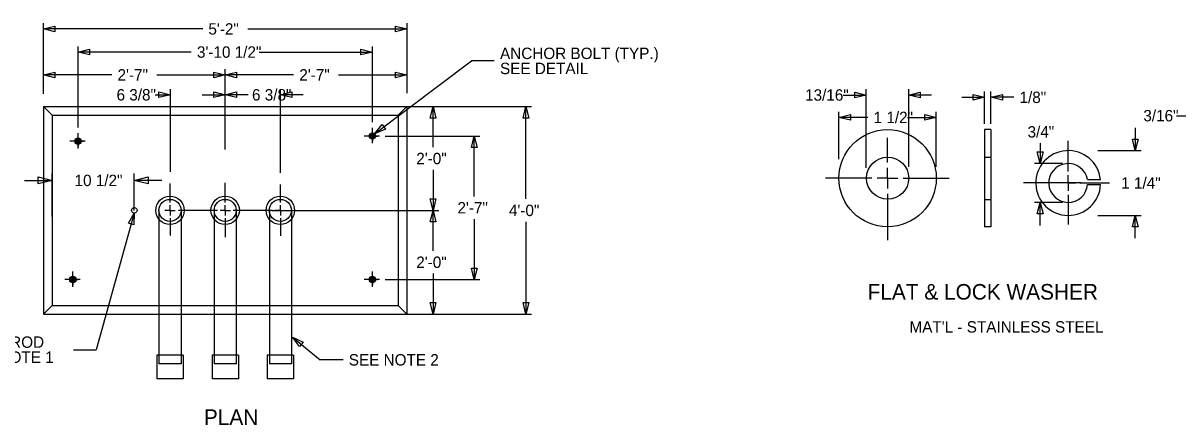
# Model space of a CAD drawing. Extents: x 507907 to 706396, y 496048 to 704964.
# Drawn here: x 705524.4 to 705858, y 704231 to 704347.2 of the extents above; entities that cross this region are included whole.
import ezdxf

# ---------------------------------------------------------------- set-up
doc = ezdxf.new("R2010")
doc.units = 0
doc.layers.add('1', color=7, linetype='Continuous')

msp = doc.modelspace()

# ---------------------------------------------------------------- linework, layer by layer
at = {"layer": '1'}
for p, q in [((705530.27, 704331.52), (705530.27, 704347.19)), ((705635.3, 704331.52), (705635.3, 704347.19)), ((705530.27, 704345.54), (705533.57, 704346.37)), ((705576.27, 704345.54), (705530.27, 704345.54)), ((705533.57, 704344.72), (705530.27, 704345.54)), ((705533.57, 704346.37), (705533.57, 704344.72)), ((705589.29, 704345.54), (705635.3, 704345.54)), ((705632, 704346.37), (705635.3, 704345.54)), ((705632, 704344.72), (705632, 704346.37)), ((705635.3, 704345.54), (705632, 704344.72)), ((705540.26, 704317.06), (705540.26, 704340.51)), ((705625.28, 704318.56), (705625.28, 704340.51)), ((705540.26, 704338.86), (705543.56, 704339.68)), ((705572.96, 704338.86), (705540.26, 704338.86)), ((705543.56, 704338.03), (705540.26, 704338.86)), ((705543.56, 704339.68), (705543.56, 704338.03)), ((705592.57, 704338.86), (705625.28, 704338.86)), ((705621.98, 704339.68), (705625.28, 704338.86)), ((705621.98, 704338.03), (705621.98, 704339.68)), ((705625.28, 704338.86), (705621.98, 704338.03)), ((705530.27, 704326.79), (705530.27, 704333.91)), ((705582.76, 704311.08), (705582.76, 704333.91)), ((705582.76, 704326.76), (705582.76, 704333.91)), ((705625.94, 704315.23), (705653.91, 704336.33)), ((705635.3, 704326.99), (705635.3, 704333.91)), ((705660.51, 704336.33), (705653.91, 704336.33)), ((705530.27, 704332.26), (705533.57, 704333.08)), ((705550.02, 704332.26), (705530.27, 704332.26)), ((705533.57, 704331.43), (705530.27, 704332.26)), ((705533.57, 704333.08), (705533.57, 704331.43)), ((705563.01, 704332.26), (705582.76, 704332.26)), ((705579.46, 704333.08), (705582.76, 704332.26)), ((705579.46, 704331.43), (705579.46, 704333.08)), ((705582.76, 704332.26), (705579.46, 704331.43)), ((705582.76, 704332.26), (705586.06, 704333.08)), ((705602.53, 704332.26), (705582.76, 704332.26)), ((705586.06, 704331.43), (705582.76, 704332.26)), ((705586.06, 704333.08), (705586.06, 704331.43)), ((705615.53, 704332.26), (705635.3, 704332.26)), ((705632, 704333.08), (705635.3, 704332.26)), ((705632, 704331.43), (705632, 704333.08)), ((705635.3, 704332.26), (705632, 704331.43)), ((705563.62, 704327.32), (705566.92, 704326.49)), ((705563.62, 704325.67), (705563.62, 704327.32)), ((705566.92, 704304.25), (705566.92, 704328.14)), ((705579.45, 704327.32), (705582.75, 704326.49)), ((705579.45, 704325.67), (705579.45, 704327.32)), ((705582.75, 704310.69), (705582.75, 704328.14)), ((705582.76, 704320.57), (705582.76, 704328.14)), ((705582.76, 704326.49), (705586.06, 704327.32)), ((705586.06, 704327.32), (705586.06, 704325.67)), ((705598.7, 704303.92), (705598.7, 704328.14)), ((705598.7, 704326.49), (705602, 704327.32)), ((705602, 704327.32), (705602, 704325.67)), ((705764.61, 704327.26), (705767.91, 704326.43)), ((705764.61, 704325.61), (705764.61, 704327.26)), ((705767.91, 704305.39), (705767.91, 704328.08)), ((705780.21, 704305.67), (705780.21, 704328.08)), ((705780.21, 704326.43), (705783.51, 704327.26)), ((705783.51, 704327.26), (705783.51, 704325.61)), ((705798.82, 704326.58), (705802.12, 704325.76)), ((705798.82, 704324.93), (705798.82, 704326.58)), ((705802.12, 704318.06), (705802.12, 704327.41)), ((705803.98, 704318.06), (705803.98, 704327.41)), ((705803.98, 704325.76), (705807.28, 704326.58)), ((705807.28, 704326.58), (705807.28, 704324.93)), ((705562.53, 704326.49), (705566.92, 704326.49)), ((705566.92, 704326.49), (705563.62, 704325.67)), ((705576.15, 704326.49), (705582.75, 704326.49)), ((705582.75, 704326.49), (705579.45, 704325.67)), ((705589.36, 704326.49), (705582.76, 704326.49)), ((705586.06, 704325.67), (705582.76, 704326.49)), ((705605.3, 704326.49), (705598.7, 704326.49)), ((705602, 704325.67), (705598.7, 704326.49)), ((705761.31, 704326.43), (705767.91, 704326.43)), ((705767.91, 704326.43), (705764.61, 704325.61)), ((705786.81, 704326.43), (705780.21, 704326.43)), ((705783.51, 704325.61), (705780.21, 704326.43)), ((705795.52, 704325.76), (705802.12, 704325.76)), ((705802.12, 704325.76), (705798.82, 704324.93)), ((705810.58, 704325.76), (705803.98, 704325.76)), ((705807.28, 704324.93), (705803.98, 704325.76)), ((705530.27, 704323.06), (705635.27, 704323.06)), ((705530.27, 704323.06), (705530.27, 704263.06)), ((705532.76, 704320.57), (705530.27, 704323.06)), ((705532.76, 704320.57), (705632.78, 704320.57)), ((705532.76, 704320.57), (705532.76, 704265.55)), ((705592.76, 704323.06), (705619.19, 704323.06)), ((705602.68, 704323.07), (705644.48, 704323.07)), ((705632.78, 704320.57), (705635.27, 704323.06)), ((705632.78, 704320.57), (705632.78, 704265.55)), ((705635.27, 704323.06), (705635.27, 704263.06)), ((705640.63, 704323.06), (705671.28, 704323.06)), ((705642.01, 704319.77), (705642.83, 704323.07)), ((705642.83, 704311.36), (705642.83, 704323.07)), ((705642.83, 704323.07), (705643.66, 704319.77)), ((705668.8, 704319.76), (705669.63, 704323.06)), ((705669.63, 704296.36), (705669.63, 704323.06)), ((705669.63, 704323.06), (705670.45, 704319.76)), ((705760.07, 704307.83), (705760.07, 704321.6)), ((705760.07, 704319.95), (705763.37, 704320.77)), ((705768.43, 704319.95), (705760.07, 704319.95)), ((705763.37, 704319.12), (705760.07, 704319.95)), ((705763.37, 704320.77), (705763.37, 704319.12)), ((705779.83, 704319.95), (705788.18, 704319.95)), ((705784.88, 704320.77), (705788.18, 704319.95)), ((705784.88, 704319.12), (705784.88, 704320.77)), ((705788.18, 704319.95), (705784.88, 704319.12)), ((705788.18, 704305.67), (705788.18, 704321.6)), ((705857.56, 704320.45), (705864.16, 704320.45)), ((705625.28, 704312.5), (705625.28, 704316.91)), ((705625.94, 704315.23), (705628.07, 704317.88)), ((705629.07, 704316.56), (705625.94, 704315.23)), ((705628.07, 704317.88), (705629.07, 704316.56)), ((705643.66, 704319.77), (705642.01, 704319.77)), ((705670.45, 704319.76), (705668.8, 704319.76)), ((705845.67, 704316.94), (705845.67, 704310.34)), ((705540.26, 704311), (705540.26, 704315.41)), ((705540.26, 704313.07), (705540.26, 704314.57)), ((705627.35, 704314.57), (705622.94, 704314.57)), ((705625.28, 704314.57), (705625.28, 704316.07)), ((705625.28, 704314.57), (705626.78, 704314.57)), ((705625.28, 704314.57), (705625.28, 704313.07)), ((705629, 704314.57), (705656.36, 704314.57)), ((705653.88, 704311.27), (705654.71, 704314.57)), ((705654.71, 704297.11), (705654.71, 704314.57)), ((705654.71, 704314.57), (705655.53, 704311.27)), ((705774.1, 704306.87), (705774.1, 704314.05)), ((705802.12, 704316.41), (705802.12, 704288.3)), ((705803.98, 704316.41), (705802.12, 704316.41)), ((705803.98, 704316.41), (705803.98, 704288.3)), ((705826.3, 704304.35), (705826.3, 704313.17)), ((705845.67, 704310.34), (705844.84, 704313.64)), ((705844.84, 704313.64), (705846.49, 704313.64)), ((705846.49, 704313.64), (705845.67, 704310.34)), ((705542.33, 704313.07), (705537.92, 704313.07)), ((705540.26, 704313.07), (705538.76, 704313.07)), ((705540.26, 704313.07), (705541.76, 704313.07)), ((705540.26, 704313.07), (705540.26, 704311.57)), ((705655.53, 704311.27), (705653.88, 704311.27)), ((705818.19, 704306.65), (705817.37, 704309.95)), ((705817.37, 704309.95), (705819.02, 704309.95)), ((705818.19, 704312.47), (705818.19, 704306.65)), ((705819.02, 704309.95), (705818.19, 704306.65)), ((705834.89, 704310.34), (705847.32, 704310.34)), ((705803.98, 704308.31), (705802.12, 704308.31)), ((705824.66, 704306.65), (705816.54, 704306.65)), ((705532.76, 704291.33), (705532.76, 704303.73)), ((705556.51, 704292.98), (705556.51, 704303.73)), ((705642.83, 704304.76), (705642.83, 704293.06)), ((705774.1, 704302.37), (705774.1, 704305.37)), ((705826.3, 704300.99), (705826.3, 704303.21)), ((705524.78, 704301.73), (705532.76, 704301.73)), ((705528.77, 704302.73), (705532.76, 704301.73)), ((705528.77, 704300.73), (705528.77, 704302.73)), ((705532.76, 704301.73), (705528.77, 704300.73)), ((705556.51, 704301.73), (705560.5, 704302.73)), ((705564.49, 704301.73), (705556.51, 704301.73)), ((705560.5, 704300.73), (705556.51, 704301.73)), ((705560.5, 704302.73), (705560.5, 704300.73)), ((705566.84, 704295.31), (705566.84, 704300.83)), ((705582.77, 704295.31), (705582.77, 704301.07)), ((705598.7, 704295.31), (705598.7, 704300.5)), ((705769.6, 704302.37), (705756.22, 704302.37)), ((705774.1, 704302.37), (705771.1, 704302.37)), ((705774.1, 704302.55), (705774.1, 704302.55)), ((705774.1, 704302.37), (705774.1, 704299.37)), ((705774.1, 704302.37), (705777.1, 704302.37)), ((705774.1, 704302.19), (705774.1, 704302.19)), ((705778.6, 704302.37), (705791.86, 704302.37)), ((705830.02, 704300.99), (705813.34, 704300.99)), ((705826.3, 704300.99), (705824.02, 704300.99)), ((705826.3, 704300.99), (705828.52, 704300.99)), ((705826.3, 704300.99), (705826.3, 704298.71)), ((705829.66, 704300.99), (705838.24, 704300.99)), ((705831.82, 704301.95), (705835.6, 704301.95)), ((705831.88, 704300.51), (705835.66, 704300.51)), ((705774.1, 704297.87), (705774.1, 704284.4)), ((705826.3, 704297.6), (705826.3, 704288.99)), ((705566.84, 704293.06), (705566.84, 704294.56)), ((705582.77, 704293.06), (705582.77, 704294.56)), ((705598.7, 704293.06), (705598.7, 704294.56)), ((705642.83, 704293.06), (705642.01, 704296.36)), ((705642.01, 704296.36), (705643.66, 704296.36)), ((705643.66, 704296.36), (705642.83, 704293.06)), ((705803.98, 704296.13), (705802.12, 704296.13)), ((705824.66, 704295.32), (705816.54, 704295.32)), ((705817.37, 704292.02), (705818.19, 704295.32)), ((705818.19, 704288.72), (705818.19, 704295.32)), ((705818.19, 704295.32), (705819.02, 704292.02)), ((705556.51, 704292.28), (705545.5, 704252.74)), ((705554.83, 704289.32), (705556.51, 704292.28)), ((705556.51, 704292.28), (705556.42, 704288.88)), ((705563.63, 704293.05), (705563.63, 704263.05)), ((705566.84, 704293.06), (705565.34, 704293.06)), ((705566.84, 704293.06), (705568.34, 704293.06)), ((705566.84, 704293.06), (705566.84, 704291.56)), ((705566.84, 704290.81), (705566.84, 704285.77)), ((705580.52, 704293.06), (705569.27, 704293.06)), ((705570.02, 704293.06), (705570.02, 704263.06)), ((705579.59, 704293.06), (705579.59, 704263.06)), ((705582.77, 704293.06), (705581.27, 704293.06)), ((705582.77, 704293.06), (705584.27, 704293.06)), ((705582.77, 704293.06), (705582.77, 704291.56)), ((705582.77, 704290.81), (705582.77, 704285.29)), ((705596.45, 704293.06), (705585.11, 704293.06)), ((705585.95, 704293.06), (705585.95, 704263.06)), ((705595.52, 704293.06), (705595.52, 704263.06)), ((705596.35, 704293.06), (705644.48, 704293.06)), ((705598.7, 704293.06), (705597.2, 704293.06)), ((705598.7, 704293.06), (705600.2, 704293.06)), ((705598.7, 704293.06), (705598.7, 704291.56)), ((705598.7, 704290.81), (705598.7, 704285.65)), ((705601.88, 704293.06), (705601.88, 704263.06)), ((705610.43, 704293.06), (705644.48, 704293.06)), ((705642.01, 704289.76), (705642.83, 704293.06)), ((705642.83, 704281.36), (705642.83, 704293.06)), ((705642.83, 704293.06), (705643.66, 704289.76)), ((705654.71, 704290.51), (705654.71, 704273.05)), ((705819.02, 704292.02), (705817.37, 704292.02)), ((705834.86, 704291.62), (705847.32, 704291.62)), ((705844.84, 704288.32), (705845.67, 704291.62)), ((705845.67, 704285.02), (705845.67, 704291.62)), ((705845.67, 704291.62), (705846.49, 704288.32)), ((705556.42, 704288.88), (705554.83, 704289.32)), ((705643.66, 704289.76), (705642.01, 704289.76)), ((705669.63, 704289.76), (705669.63, 704263.06)), ((705803.98, 704288.3), (705802.12, 704288.3)), ((705846.49, 704288.32), (705844.84, 704288.32)), ((705538.76, 704270.98), (705538.76, 704275.39)), ((705538.76, 704273.05), (705538.76, 704274.55)), ((705625.28, 704270.98), (705625.28, 704275.39)), ((705625.28, 704273.05), (705625.28, 704274.55)), ((705642.83, 704274.76), (705642.83, 704263.06)), ((705654.71, 704273.05), (705653.88, 704276.35)), ((705653.88, 704276.35), (705655.53, 704276.35)), ((705655.53, 704276.35), (705654.71, 704273.05)), ((705540.83, 704273.05), (705536.42, 704273.05)), ((705538.76, 704273.05), (705537.26, 704273.05)), ((705538.76, 704273.05), (705540.26, 704273.05)), ((705538.76, 704273.05), (705538.76, 704271.55)), ((705627.35, 704273.05), (705622.94, 704273.05)), ((705625.28, 704273.05), (705623.78, 704273.05)), ((705625.28, 704273.05), (705626.78, 704273.05)), ((705625.28, 704273.05), (705625.28, 704271.55)), ((705629, 704273.05), (705656.36, 704273.05)), ((705530.27, 704263.06), (705532.76, 704265.55)), ((705532.76, 704265.55), (705632.78, 704265.55)), ((705632.78, 704265.55), (705635.27, 704263.06)), ((705642.83, 704263.06), (705642.01, 704266.36)), ((705642.01, 704266.36), (705643.66, 704266.36)), ((705643.66, 704266.36), (705642.83, 704263.06)), ((705669.63, 704263.06), (705668.8, 704266.36)), ((705668.8, 704266.36), (705670.45, 704266.36)), ((705670.45, 704266.36), (705669.63, 704263.06)), ((705530.27, 704263.06), (705635.27, 704263.06)), ((705563.63, 704263.06), (705563.63, 704251.18)), ((705570.02, 704263.06), (705570.02, 704251.18)), ((705579.59, 704263.06), (705579.59, 704251.18)), ((705585.95, 704263.06), (705585.95, 704251.18)), ((705592.76, 704263.06), (705619.19, 704263.06)), ((705595.52, 704263.06), (705595.52, 704251.18)), ((705601.88, 704263.06), (705601.88, 704251.18)), ((705610.43, 704263.06), (705644.48, 704263.06)), ((705640.63, 704263.06), (705671.28, 704263.06)), ((705602.17, 704256.38), (705610.22, 704249.79)), ((705604.2, 704253.65), (705602.17, 704256.38)), ((705602.17, 704256.38), (705605.25, 704254.93)), ((705605.25, 704254.93), (705604.2, 704253.65)), ((705538.9, 704252.74), (705545.5, 704252.74)), ((705563.03, 704251.18), (705563.03, 704244.31)), ((705570.65, 704251.18), (705563.03, 704251.18)), ((705563.63, 704251.18), (705563.63, 704248.69)), ((705570.02, 704251.18), (705570.02, 704248.69)), ((705570.65, 704251.18), (705570.65, 704244.31)), ((705578.96, 704251.18), (705578.96, 704244.31)), ((705586.58, 704251.18), (705578.96, 704251.18)), ((705579.59, 704251.18), (705579.59, 704248.69)), ((705585.95, 704251.18), (705585.95, 704248.69)), ((705586.58, 704251.18), (705586.58, 704244.31)), ((705594.89, 704251.18), (705594.89, 704244.31)), ((705602.51, 704251.18), (705594.89, 704251.18)), ((705595.52, 704251.18), (705595.52, 704248.69)), ((705601.88, 704251.18), (705601.88, 704248.69)), ((705602.51, 704251.18), (705602.51, 704244.31)), ((705616.82, 704249.79), (705610.22, 704249.79)), ((705570.02, 704248.69), (705563.63, 704248.69)), ((705585.95, 704248.69), (705579.59, 704248.69)), ((705601.88, 704248.69), (705595.52, 704248.69)), ((705570.65, 704244.31), (705563.03, 704244.31)), ((705586.58, 704244.31), (705578.96, 704244.31)), ((705602.51, 704244.31), (705594.89, 704244.31))]:
    msp.add_line(p, q, dxfattribs=at)
for centre, radius in [((705540.25, 704313.07), 0.937), ((705540.25, 704313.07), 0.844), ((705540.25, 704313.07), 0.759), ((705540.25, 704313.07), 0.683), ((705540.25, 704313.07), 0.615), ((705540.25, 704313.07), 0.554), ((705540.25, 704313.07), 0.498), ((705540.25, 704313.07), 0.448), ((705540.25, 704313.07), 0.404), ((705540.25, 704313.07), 0.363), ((705540.25, 704313.07), 0.327), ((705540.25, 704313.07), 0.294), ((705540.25, 704313.07), 0.265), ((705540.25, 704313.07), 0.238), ((705540.25, 704313.07), 0.214), ((705625.27, 704314.57), 0.937), ((705625.27, 704314.57), 0.844), ((705625.27, 704314.57), 0.759), ((705625.27, 704314.57), 0.683), ((705625.27, 704314.57), 0.615), ((705625.27, 704314.57), 0.554), ((705625.27, 704314.57), 0.498), ((705625.27, 704314.57), 0.448), ((705625.27, 704314.57), 0.404), ((705625.27, 704314.57), 0.363), ((705625.27, 704314.57), 0.327), ((705625.27, 704314.57), 0.294), ((705625.27, 704314.57), 0.265), ((705625.27, 704314.57), 0.238), ((705625.27, 704314.57), 0.214), ((705774.12, 704302.37), 14.06), ((705774.12, 704302.37), 6.09), ((705566.83, 704293.06), 4.12), ((705582.76, 704293.06), 4.12), ((705598.7, 704293.06), 4.12), ((705556.51, 704293.06), 0.781), ((705566.83, 704293.06), 3.19), ((705582.76, 704293.06), 3.19), ((705598.7, 704293.06), 3.19), ((705538.75, 704273.05), 0.937), ((705538.75, 704273.05), 0.844), ((705538.75, 704273.05), 0.759), ((705538.75, 704273.05), 0.683), ((705538.75, 704273.05), 0.615), ((705538.75, 704273.05), 0.554), ((705538.75, 704273.05), 0.498), ((705538.75, 704273.05), 0.448), ((705538.75, 704273.05), 0.404), ((705538.75, 704273.05), 0.363), ((705538.75, 704273.05), 0.327), ((705538.75, 704273.05), 0.294), ((705538.75, 704273.05), 0.265), ((705538.75, 704273.05), 0.238), ((705538.75, 704273.05), 0.214), ((705625.27, 704273.05), 0.937), ((705625.27, 704273.05), 0.844), ((705625.27, 704273.05), 0.759), ((705625.27, 704273.05), 0.683), ((705625.27, 704273.05), 0.615), ((705625.27, 704273.05), 0.554), ((705625.27, 704273.05), 0.498), ((705625.27, 704273.05), 0.448), ((705625.27, 704273.05), 0.404), ((705625.27, 704273.05), 0.363), ((705625.27, 704273.05), 0.327), ((705625.27, 704273.05), 0.294), ((705625.27, 704273.05), 0.265), ((705625.27, 704273.05), 0.238), ((705625.27, 704273.05), 0.214)]:
    msp.add_circle(centre, radius, dxfattribs=at)
for radius, start, end in [(9.37, 6.0617, 357.2475), (5.62, 10.1369, 355.4139)]:
    msp.add_arc((705826.29, 704300.98), radius, start, end, dxfattribs=at)

# ---------------------------------------------------------------- texts
for s, height, p in [('5\'-2"', 3.3, (705577.92, 704343.89)), ('3\'-10 1/2"', 3.3, (705574.61, 704337.21)), ('ANCHOR BOLT (TYP.)', 3.3, (705662.16, 704336.83)), ('2\'-7"', 3.3, (705551.67, 704330.61)), ('2\'-7"', 3.3, (705604.18, 704330.61)), ('SEE DETAIL', 3.3, (705662.16, 704332.47)), ('6 3/8"', 3.3, (705551.38, 704324.84)), ('6 3/8"', 3.3, (705590.51, 704324.84)), ('13/16"', 3.3, (705750.28, 704324.78)), ('1/8"', 3.3, (705812.23, 704324.11)), ('1 1/2"', 3.3, (705770.08, 704318.3)), ('3/16"', 3.3, (705848, 704318.8)), ('3/4"', 3.3, (705814.54, 704314.12)), ('2\'-0"', 3.3, (705637.97, 704306.41)), ('10 1/2"', 3.3, (705539.26, 704300.08)), ('1 1/4"', 3.3, (705841.61, 704299.33)), ('2\'-7"', 3.3, (705649.86, 704292.16)), ('4\'-0"', 3.3, (705664.73, 704291.41)), ('2\'-0"', 3.3, (705637.97, 704276.41)), ('FLAT & LOCK WASHER', 4.5, (705768.34, 704267.25)), ("MAT'L - STAINLESS STEEL", 3.3, (705780.44, 704257.7)), ('GROUND ROD ', 3.3, (705499.81, 704253.3)), ('SEE NOTE 1', 3.3, (705507.23, 704248.95)), ('SEE NOTE 2', 3.3, (705618.47, 704248.17)), ('PLAN', 4.5, (705576.61, 704230.99))]:
    msp.add_text(s, height=height, dxfattribs=at).set_placement(p)

doc.saveas('drawing.dxf')
